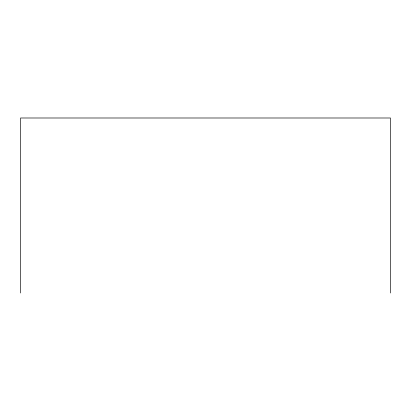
<?xml version="1.0" encoding="UTF-8"?>
<svg xmlns="http://www.w3.org/2000/svg" width="411" height="411" viewBox="0 0 411 411"><rect width="100%" height="100%" fill="white"/><g stroke="black" fill="none" stroke-linecap="round" stroke-linejoin="round"><path stroke-width="0.62" d="M390.45 293.007L390.45 117.993L20.55 117.993L20.55 293.007"/></g></svg>
